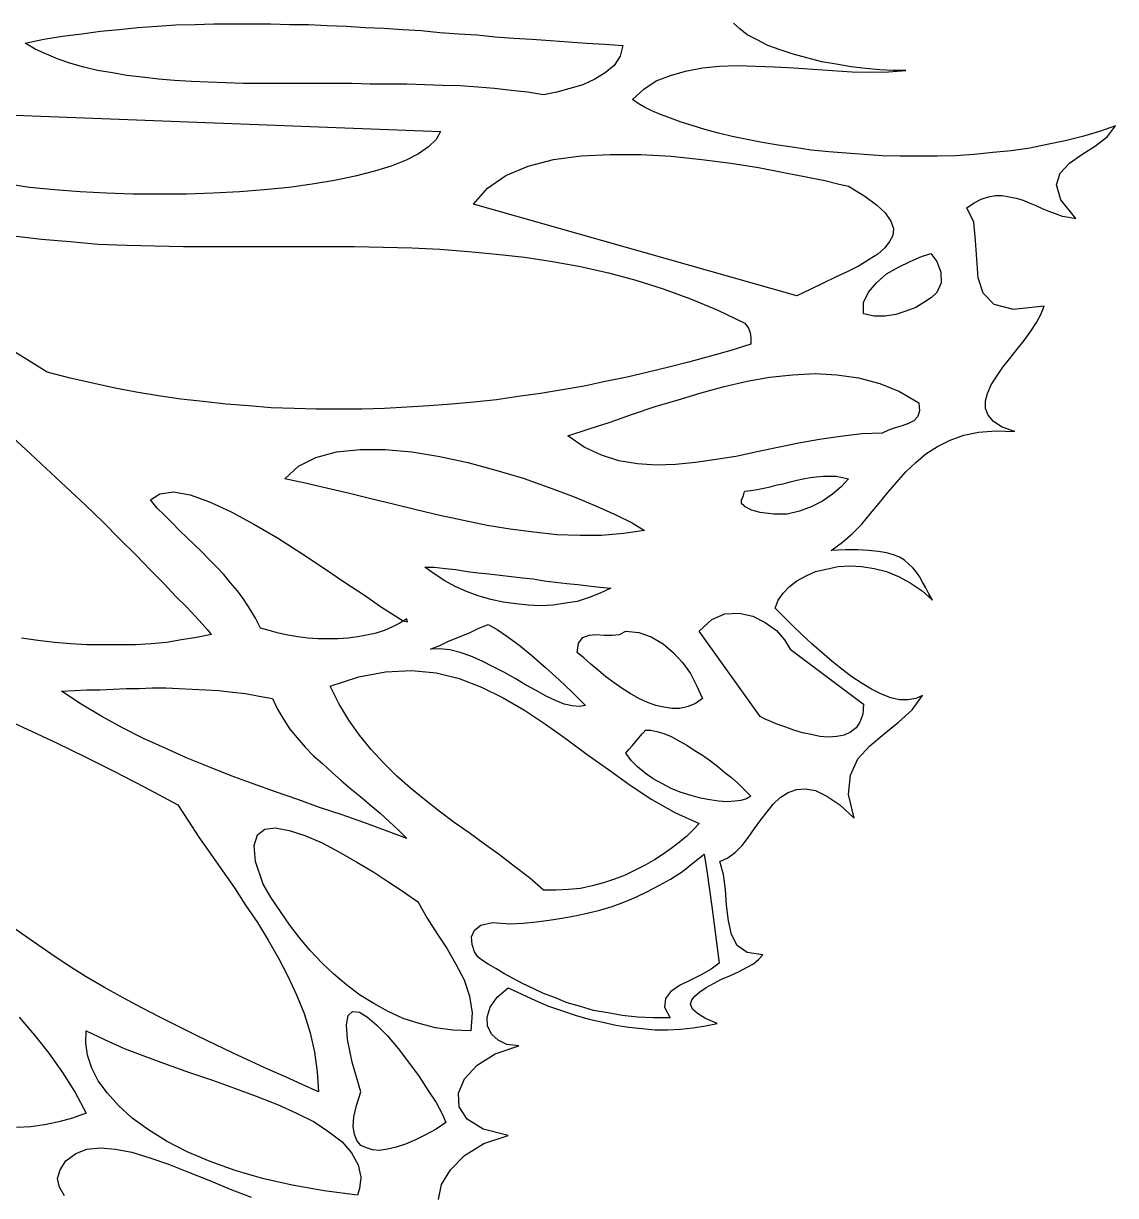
# Model space of a CAD drawing. Header units: millimetres. Extents: x -4017 to 59953, y -688 to 66564.
# Drawn here: x 47607 to 48276, y 12148 to 12865 of the extents above; entities that cross this region are included whole.
import ezdxf

# ---------------------------------------------------------------- set-up
doc = ezdxf.new("R2010")
doc.units = ezdxf.units.MM

# ---------------------------------------------------------------- blocks, each defined once
blk = doc.blocks.new('A$C12A9118A')
for p, q in [((1.27188, 0.8671), (1.28331, 0.86863)), ((1.28331, 0.86863), (1.29476, 0.86976)), ((1.29476, 0.86976), (1.30619, 0.87091)), ((1.30619, 0.87091), (1.31801, 0.87166)), ((1.31801, 0.87166), (1.32944, 0.87243)), ((1.32944, 0.87243), (1.34126, 0.87282)), ((1.34126, 0.87282), (1.35269, 0.87319)), ((1.35269, 0.87319), (1.36412, 0.87319)), ((1.36412, 0.87319), (1.37594, 0.87319)), ((1.37594, 0.87319), (1.38737, 0.87319)), ((1.38737, 0.87319), (1.39919, 0.87282)), ((1.39919, 0.87282), (1.41062, 0.87282)), ((1.41062, 0.87282), (1.42206, 0.87205)), ((1.42206, 0.87205), (1.43387, 0.87166)), ((1.43387, 0.87166), (1.44531, 0.87091)), ((1.44531, 0.87091), (1.45674, 0.87052)), ((1.45674, 0.87052), (1.46817, 0.86976)), ((1.46817, 0.86976), (1.47962, 0.86901)), ((1.47962, 0.86901), (1.49105, 0.86787)), ((1.67477, 0.87015), (1.67094, 0.87357)), ((1.67933, 0.86635), (1.67477, 0.87015)), ((1.2372, 0.86139), (1.24863, 0.86368)), ((1.24329, 0.85758), (1.2372, 0.86139)), ((1.24863, 0.86368), (1.26006, 0.86559)), ((1.26006, 0.86559), (1.27188, 0.8671)), ((1.49105, 0.86787), (1.50248, 0.8671)), ((1.50248, 0.8671), (1.51392, 0.86635)), ((1.51392, 0.86635), (1.52496, 0.8652)), ((1.52496, 0.8652), (1.53641, 0.86445)), ((1.53641, 0.86445), (1.54746, 0.86368)), ((1.54746, 0.86368), (1.55889, 0.86292)), ((1.55889, 0.86292), (1.56995, 0.86215)), ((1.56995, 0.86215), (1.581, 0.86139)), ((1.581, 0.86139), (1.59206, 0.86062)), ((1.68543, 0.86329), (1.67933, 0.86635)), ((1.69191, 0.85987), (1.68543, 0.86329)), ((1.25016, 0.85453), (1.24329, 0.85758)), ((1.25741, 0.85149), (1.25016, 0.85453)), ((1.59206, 0.86062), (1.6031, 0.85987)), ((1.6031, 0.85987), (1.60158, 0.85339)), ((1.69953, 0.8572), (1.69191, 0.85987)), ((1.70754, 0.85453), (1.69953, 0.8572)), ((1.71593, 0.85224), (1.70754, 0.85453)), ((1.26503, 0.84882), (1.25741, 0.85149)), ((1.27302, 0.84652), (1.26503, 0.84882)), ((1.59777, 0.84768), (1.59243, 0.8431)), ((1.60158, 0.85339), (1.59777, 0.84768)), ((1.65189, 0.84615), (1.66218, 0.84729)), ((1.66218, 0.84729), (1.67324, 0.84768)), ((1.67324, 0.84768), (1.68467, 0.84729)), ((1.68467, 0.84729), (1.6961, 0.84691)), ((1.6961, 0.84691), (1.70792, 0.84615)), ((1.72508, 0.84996), (1.71593, 0.85224)), ((1.73384, 0.84843), (1.72508, 0.84996)), ((1.74299, 0.84691), (1.73384, 0.84843)), ((1.75175, 0.84576), (1.74299, 0.84691)), ((1.28141, 0.84462), (1.27302, 0.84652)), ((1.29056, 0.8431), (1.28141, 0.84462)), ((1.29933, 0.84157), (1.29056, 0.8431)), ((1.30886, 0.84043), (1.29933, 0.84157)), ((1.31877, 0.83929), (1.30886, 0.84043)), ((1.59243, 0.8431), (1.58595, 0.83929)), ((1.62369, 0.83814), (1.63245, 0.84157)), ((1.63245, 0.84157), (1.6416, 0.84424)), ((1.6416, 0.84424), (1.65189, 0.84615)), ((1.70792, 0.84615), (1.71974, 0.84538)), ((1.71974, 0.84538), (1.73156, 0.84462)), ((1.73156, 0.84462), (1.74336, 0.84385)), ((1.74336, 0.84385), (1.75481, 0.84348)), ((1.76052, 0.84501), (1.75175, 0.84576)), ((1.75481, 0.84348), (1.76586, 0.84385)), ((1.76891, 0.84462), (1.76052, 0.84501)), ((1.76586, 0.84385), (1.77653, 0.84462)), ((1.77653, 0.84462), (1.76891, 0.84462)), ((1.32867, 0.83853), (1.31877, 0.83929)), ((1.33896, 0.83776), (1.32867, 0.83853)), ((1.34925, 0.83737), (1.33896, 0.83776)), ((1.35993, 0.837), (1.34925, 0.83737)), ((1.3706, 0.83662), (1.35993, 0.837)), ((1.38165, 0.83662), (1.3706, 0.83662)), ((1.39271, 0.83662), (1.38165, 0.83662)), ((1.40376, 0.83662), (1.39271, 0.83662)), ((1.41482, 0.83662), (1.40376, 0.83662)), ((1.42587, 0.83662), (1.41482, 0.83662)), ((1.4373, 0.83662), (1.42587, 0.83662)), ((1.44836, 0.83623), (1.4373, 0.83662)), ((1.45979, 0.83623), (1.44836, 0.83623)), ((1.47084, 0.83623), (1.45979, 0.83623)), ((1.4819, 0.83586), (1.47084, 0.83623)), ((1.49258, 0.83547), (1.4819, 0.83586)), ((1.50362, 0.83509), (1.49258, 0.83547)), ((1.5143, 0.83433), (1.50362, 0.83509)), ((1.52459, 0.83356), (1.5143, 0.83433)), ((1.53488, 0.83242), (1.52459, 0.83356)), ((1.57071, 0.83356), (1.5627, 0.83128)), ((1.57871, 0.83586), (1.57071, 0.83356)), ((1.58595, 0.83929), (1.57871, 0.83586)), ((1.6092, 0.82671), (1.61606, 0.83319)), ((1.61606, 0.83319), (1.62369, 0.83814)), ((1.54479, 0.83128), (1.53488, 0.83242)), ((1.55469, 0.82975), (1.54479, 0.83128)), ((1.5627, 0.83128), (1.55469, 0.82975)), ((1.61264, 0.82443), (1.6092, 0.82671)), ((1.14381, 0.8206), (1.49142, 0.80727)), ((1.61645, 0.82213), (1.61264, 0.82443)), ((1.62102, 0.81985), (1.61645, 0.82213)), ((1.62635, 0.81756), (1.62102, 0.81985)), ((1.63245, 0.81528), (1.62635, 0.81756)), ((1.63893, 0.81298), (1.63245, 0.81528)), ((1.64618, 0.8107), (1.63893, 0.81298)), ((1.49142, 0.80727), (1.48875, 0.80232)), ((1.65342, 0.80841), (1.64618, 0.8107)), ((1.66181, 0.80613), (1.65342, 0.80841)), ((1.67019, 0.80422), (1.66181, 0.80613)), ((1.67933, 0.80232), (1.67019, 0.80422)), ((1.88477, 0.80422), (1.8741, 0.80155)), ((1.89507, 0.80727), (1.88477, 0.80422)), ((1.89278, 0.79851), (1.90002, 0.80422)), ((1.90497, 0.8107), (1.89507, 0.80727)), ((1.90002, 0.80422), (1.90497, 0.8107)), ((1.48419, 0.79774), (1.47809, 0.79354)), ((1.48875, 0.80232), (1.48419, 0.79774)), ((1.68848, 0.80041), (1.67933, 0.80232)), ((1.69839, 0.79888), (1.68848, 0.80041)), ((1.70831, 0.79735), (1.69839, 0.79888)), ((1.7186, 0.79584), (1.70831, 0.79735)), ((1.85238, 0.79698), (1.84094, 0.79545)), ((1.86305, 0.79926), (1.85238, 0.79698)), ((1.8741, 0.80155), (1.86305, 0.79926)), ((1.88439, 0.79317), (1.89278, 0.79851)), ((1.47047, 0.78973), (1.46132, 0.78592)), ((1.47809, 0.79354), (1.47047, 0.78973)), ((1.54517, 0.78592), (1.5608, 0.79012)), ((1.5608, 0.79012), (1.57757, 0.7924)), ((1.57757, 0.7924), (1.59548, 0.79317)), ((1.59548, 0.79317), (1.61415, 0.79317)), ((1.61415, 0.79317), (1.63283, 0.79203)), ((1.63283, 0.79203), (1.65152, 0.79012)), ((1.65152, 0.79012), (1.66943, 0.78783)), ((1.72926, 0.7947), (1.7186, 0.79584)), ((1.73994, 0.79393), (1.72926, 0.7947)), ((1.751, 0.79317), (1.73994, 0.79393)), ((1.76204, 0.7924), (1.751, 0.79317)), ((1.77309, 0.79203), (1.76204, 0.7924)), ((1.78454, 0.79203), (1.77309, 0.79203)), ((1.79597, 0.79203), (1.78454, 0.79203)), ((1.80702, 0.7924), (1.79597, 0.79203)), ((1.81845, 0.79317), (1.80702, 0.7924)), ((1.82988, 0.79431), (1.81845, 0.79317)), ((1.84094, 0.79545), (1.82988, 0.79431)), ((1.87677, 0.78783), (1.88439, 0.79317)), ((1.45103, 0.78288), (1.43921, 0.77983)), ((1.46132, 0.78592), (1.45103, 0.78288)), ((1.53144, 0.78021), (1.54517, 0.78592)), ((1.66943, 0.78783), (1.6862, 0.78516)), ((1.6862, 0.78516), (1.70183, 0.78211)), ((1.87106, 0.78174), (1.87677, 0.78783)), ((1.23987, 0.77296), (1.22538, 0.77526)), ((1.42664, 0.77716), (1.41291, 0.77487)), ((1.43921, 0.77983), (1.42664, 0.77716)), ((1.52039, 0.77259), (1.53144, 0.78021)), ((1.70183, 0.78211), (1.71554, 0.77944)), ((1.71554, 0.77944), (1.72698, 0.77716)), ((1.72698, 0.77716), (1.73574, 0.77487)), ((1.86876, 0.77449), (1.87106, 0.78174)), ((1.25511, 0.77145), (1.23987, 0.77296)), ((1.27074, 0.77029), (1.25511, 0.77145)), ((1.28675, 0.76953), (1.27074, 0.77029)), ((1.30314, 0.76878), (1.28675, 0.76953)), ((1.31952, 0.76878), (1.30314, 0.76878)), ((1.33592, 0.76878), (1.31952, 0.76878)), ((1.35231, 0.76953), (1.33592, 0.76878)), ((1.36832, 0.77029), (1.35231, 0.76953)), ((1.38356, 0.77145), (1.36832, 0.77029)), ((1.39881, 0.77296), (1.38356, 0.77145)), ((1.41291, 0.77487), (1.39881, 0.77296)), ((1.51163, 0.76267), (1.52039, 0.77259)), ((1.73574, 0.77487), (1.74146, 0.77373)), ((1.74146, 0.77373), (1.75137, 0.76762)), ((1.82723, 0.76725), (1.83141, 0.76801)), ((1.83141, 0.76801), (1.83561, 0.76801)), ((1.83561, 0.76801), (1.8398, 0.76725)), ((1.87143, 0.76534), (1.86876, 0.77449)), ((1.70982, 0.70665), (1.51163, 0.76267)), ((1.75137, 0.76762), (1.75862, 0.7623)), ((1.75862, 0.7623), (1.76394, 0.75733)), ((1.81388, 0.76039), (1.81845, 0.76344)), ((1.81845, 0.76344), (1.82265, 0.76572)), ((1.82265, 0.76572), (1.82723, 0.76725)), ((1.8398, 0.76725), (1.844, 0.76648)), ((1.844, 0.76648), (1.84781, 0.76534)), ((1.84781, 0.76534), (1.85199, 0.76344)), ((1.85199, 0.76344), (1.85619, 0.76191)), ((1.85619, 0.76191), (1.86, 0.76)), ((1.88058, 0.75391), (1.87143, 0.76534)), ((1.76394, 0.75733), (1.76738, 0.75238)), ((1.81808, 0.75162), (1.81388, 0.76039)), ((1.86, 0.76), (1.86419, 0.75849)), ((1.86419, 0.75849), (1.868, 0.75696)), ((1.868, 0.75696), (1.8722, 0.75543)), ((1.8722, 0.75543), (1.87638, 0.75468)), ((1.87638, 0.75468), (1.88058, 0.75391)), ((1.76738, 0.75238), (1.76891, 0.74781)), ((1.76891, 0.74781), (1.76852, 0.74362)), ((1.81922, 0.74056), (1.81808, 0.75162)), ((1.22996, 0.74323), (1.24712, 0.74133)), ((1.24712, 0.74133), (1.26464, 0.73981)), ((1.26464, 0.73981), (1.2818, 0.73828)), ((1.76661, 0.73981), (1.76357, 0.73599)), ((1.76852, 0.74362), (1.76661, 0.73981)), ((1.81998, 0.72913), (1.81922, 0.74056)), ((1.2818, 0.73828), (1.29933, 0.73752)), ((1.29933, 0.73752), (1.31648, 0.73714)), ((1.31648, 0.73714), (1.33401, 0.73675)), ((1.33401, 0.73675), (1.35155, 0.73675)), ((1.35155, 0.73675), (1.36908, 0.73675)), ((1.36908, 0.73675), (1.38662, 0.73675)), ((1.38662, 0.73675), (1.40376, 0.73675)), ((1.40376, 0.73675), (1.4213, 0.73675)), ((1.4213, 0.73675), (1.43883, 0.73675)), ((1.43883, 0.73675), (1.45637, 0.73638)), ((1.45637, 0.73638), (1.47389, 0.73599)), ((1.47389, 0.73599), (1.49105, 0.73524)), ((1.49105, 0.73524), (1.50858, 0.73371)), ((1.50858, 0.73371), (1.52573, 0.73218)), ((1.52573, 0.73218), (1.54289, 0.73027)), ((1.75938, 0.73218), (1.75404, 0.72876)), ((1.76357, 0.73599), (1.75938, 0.73218)), ((1.78605, 0.73066), (1.79177, 0.73257)), ((1.79177, 0.73257), (1.79558, 0.7276)), ((1.54289, 0.73027), (1.56003, 0.7276)), ((1.56003, 0.7276), (1.57719, 0.72456)), ((1.74794, 0.72495), (1.74108, 0.72151)), ((1.75404, 0.72876), (1.74794, 0.72495)), ((1.77195, 0.72418), (1.7792, 0.7276)), ((1.7792, 0.7276), (1.78605, 0.73066)), ((1.79558, 0.7276), (1.79787, 0.72112)), ((1.82075, 0.7177), (1.81998, 0.72913)), ((1.57719, 0.72456), (1.59434, 0.72075)), ((1.59434, 0.72075), (1.61111, 0.71617)), ((1.73346, 0.71808), (1.72583, 0.71427)), ((1.74108, 0.72151), (1.73346, 0.71808)), ((1.75862, 0.71464), (1.76471, 0.71998)), ((1.76471, 0.71998), (1.77195, 0.72418)), ((1.79787, 0.72112), (1.79825, 0.71464)), ((1.82379, 0.70816), (1.82075, 0.7177)), ((1.61111, 0.71617), (1.62788, 0.71083)), ((1.62788, 0.71083), (1.64465, 0.70474)), ((1.72583, 0.71427), (1.71783, 0.71046)), ((1.75365, 0.70893), (1.75862, 0.71464)), ((1.79825, 0.71464), (1.79558, 0.70855)), ((1.64465, 0.70474), (1.66142, 0.69787)), ((1.71783, 0.71046), (1.70982, 0.70665)), ((1.75061, 0.70245), (1.75365, 0.70893)), ((1.79216, 0.70551), (1.78758, 0.70245)), ((1.79558, 0.70855), (1.79216, 0.70551)), ((1.83065, 0.70131), (1.82379, 0.70816)), ((1.66142, 0.69787), (1.67781, 0.68988)), ((1.75061, 0.69559), (1.75061, 0.70245)), ((1.77653, 0.69712), (1.77042, 0.69522)), ((1.78263, 0.6994), (1.77653, 0.69712)), ((1.78758, 0.70245), (1.78263, 0.6994)), ((1.84247, 0.69826), (1.83065, 0.70131)), ((1.86114, 0.70017), (1.84247, 0.69826)), ((1.85924, 0.69522), (1.86114, 0.70017)), ((1.67781, 0.68988), (1.68009, 0.68683)), ((1.75709, 0.69406), (1.75061, 0.69559)), ((1.76394, 0.69406), (1.75709, 0.69406)), ((1.77042, 0.69522), (1.76394, 0.69406)), ((1.85313, 0.68491), (1.85657, 0.69025)), ((1.85657, 0.69025), (1.85924, 0.69522)), ((1.68009, 0.68683), (1.68123, 0.68416)), ((1.68123, 0.68416), (1.68162, 0.68073)), ((1.84895, 0.6792), (1.85313, 0.68491)), ((1.68162, 0.67692), (1.66943, 0.67311)), ((1.68162, 0.68073), (1.68162, 0.67692)), ((1.84475, 0.67387), (1.84895, 0.6792)), ((1.23911, 0.667), (1.2311, 0.67197)), ((1.65684, 0.66967), (1.64427, 0.66624)), ((1.66943, 0.67311), (1.65684, 0.66967)), ((1.83599, 0.66282), (1.84017, 0.66814)), ((1.84017, 0.66814), (1.84475, 0.67387)), ((1.24559, 0.66282), (1.23911, 0.667)), ((1.25054, 0.65976), (1.24559, 0.66282)), ((1.63131, 0.66282), (1.61873, 0.65976)), ((1.64427, 0.66624), (1.63131, 0.66282)), ((1.83218, 0.65748), (1.83599, 0.66282)), ((1.26389, 0.65634), (1.25054, 0.65976)), ((1.2776, 0.65328), (1.26389, 0.65634)), ((1.29132, 0.65023), (1.2776, 0.65328)), ((1.59243, 0.65404), (1.57947, 0.65137)), ((1.60577, 0.65671), (1.59243, 0.65404)), ((1.61873, 0.65976), (1.60577, 0.65671)), ((1.66523, 0.651), (1.67933, 0.65443)), ((1.67933, 0.65443), (1.69305, 0.65671)), ((1.69305, 0.65671), (1.70715, 0.65824)), ((1.70715, 0.65824), (1.72088, 0.65901)), ((1.72088, 0.65901), (1.73421, 0.65824)), ((1.73421, 0.65824), (1.74756, 0.65634)), ((1.74756, 0.65634), (1.76052, 0.6529)), ((1.82874, 0.65214), (1.83218, 0.65748)), ((1.30505, 0.64756), (1.29132, 0.65023)), ((1.31877, 0.64528), (1.30505, 0.64756)), ((1.55279, 0.6468), (1.53908, 0.64489)), ((1.56614, 0.64909), (1.55279, 0.6468)), ((1.57947, 0.65137), (1.56614, 0.64909)), ((1.63703, 0.64299), (1.65113, 0.64719)), ((1.65113, 0.64719), (1.66523, 0.651)), ((1.76052, 0.6529), (1.77272, 0.64795)), ((1.77272, 0.64795), (1.78454, 0.64108)), ((1.82531, 0.64224), (1.82646, 0.6468)), ((1.82646, 0.6468), (1.82874, 0.65214)), ((1.33248, 0.64338), (1.31877, 0.64528)), ((1.34621, 0.64185), (1.33248, 0.64338)), ((1.36031, 0.64033), (1.34621, 0.64185)), ((1.37403, 0.63918), (1.36031, 0.64033)), ((1.38776, 0.63804), (1.37403, 0.63918)), ((1.48457, 0.63918), (1.47084, 0.63841)), ((1.49829, 0.64033), (1.48457, 0.63918)), ((1.512, 0.64147), (1.49829, 0.64033)), ((1.52573, 0.64299), (1.512, 0.64147)), ((1.53908, 0.64489), (1.52573, 0.64299)), ((1.6092, 0.63423), (1.62293, 0.6388)), ((1.62293, 0.6388), (1.63703, 0.64299)), ((1.78454, 0.64108), (1.78491, 0.63613)), ((1.82531, 0.63766), (1.82531, 0.64224)), ((1.40186, 0.63766), (1.38776, 0.63804)), ((1.41558, 0.63727), (1.40186, 0.63766)), ((1.42929, 0.63727), (1.41558, 0.63727)), ((1.44341, 0.63727), (1.42929, 0.63727)), ((1.45712, 0.63766), (1.44341, 0.63727)), ((1.47084, 0.63841), (1.45712, 0.63766)), ((1.59548, 0.62928), (1.6092, 0.63423)), ((1.78377, 0.6327), (1.78148, 0.63003)), ((1.78491, 0.63613), (1.78377, 0.6327)), ((1.82684, 0.63346), (1.82531, 0.63766)), ((1.83027, 0.62965), (1.82684, 0.63346)), ((1.56956, 0.62089), (1.58252, 0.62508)), ((1.58252, 0.62508), (1.59548, 0.62928)), ((1.77005, 0.62584), (1.76586, 0.62431)), ((1.77425, 0.62698), (1.77005, 0.62584)), ((1.77806, 0.62851), (1.77425, 0.62698)), ((1.78148, 0.63003), (1.77806, 0.62851)), ((1.83561, 0.62622), (1.83027, 0.62965)), ((1.84323, 0.62355), (1.83561, 0.62622)), ((1.22462, 0.62431), (1.23758, 0.61251)), ((1.57947, 0.61402), (1.56956, 0.62089)), ((1.72355, 0.6186), (1.71096, 0.61632)), ((1.73651, 0.6205), (1.72355, 0.6186)), ((1.74947, 0.62203), (1.73651, 0.6205)), ((1.76204, 0.62241), (1.74947, 0.62203)), ((1.76586, 0.62431), (1.76204, 0.62241)), ((1.79597, 0.61441), (1.80359, 0.61822)), ((1.80359, 0.61822), (1.81197, 0.62127)), ((1.81197, 0.62127), (1.82112, 0.62317)), ((1.82112, 0.62317), (1.83179, 0.62394)), ((1.83179, 0.62394), (1.84323, 0.62355)), ((1.23758, 0.61251), (1.24977, 0.60106)), ((1.41519, 0.60754), (1.42778, 0.61098)), ((1.42778, 0.61098), (1.44225, 0.61251)), ((1.44225, 0.61251), (1.45751, 0.61251)), ((1.45751, 0.61251), (1.47389, 0.61098)), ((1.47389, 0.61098), (1.49105, 0.60831)), ((1.59015, 0.60907), (1.57947, 0.61402)), ((1.68543, 0.61098), (1.67247, 0.60831)), ((1.69802, 0.61365), (1.68543, 0.61098)), ((1.71096, 0.61632), (1.69802, 0.61365)), ((1.78872, 0.60984), (1.79597, 0.61441)), ((1.40453, 0.60222), (1.41519, 0.60754)), ((1.49105, 0.60831), (1.50819, 0.6045)), ((1.50819, 0.6045), (1.52535, 0.59992)), ((1.60082, 0.60564), (1.59015, 0.60907)), ((1.61225, 0.60373), (1.60082, 0.60564)), ((1.62369, 0.60297), (1.61225, 0.60373)), ((1.6355, 0.60336), (1.62369, 0.60297)), ((1.64769, 0.6045), (1.6355, 0.60336)), ((1.66028, 0.6064), (1.64769, 0.6045)), ((1.67247, 0.60831), (1.66028, 0.6064)), ((1.77653, 0.59878), (1.78263, 0.6045)), ((1.78263, 0.6045), (1.78872, 0.60984)), ((1.24977, 0.60106), (1.26197, 0.58963)), ((1.39614, 0.59458), (1.40453, 0.60222)), ((1.52535, 0.59992), (1.54212, 0.59497)), ((1.71783, 0.59535), (1.72164, 0.59574)), ((1.72164, 0.59574), (1.72583, 0.59611)), ((1.72583, 0.59611), (1.72965, 0.59611)), ((1.72965, 0.59611), (1.73384, 0.59611)), ((1.73384, 0.59611), (1.73765, 0.59535)), ((1.77081, 0.5923), (1.77653, 0.59878)), ((1.26197, 0.58963), (1.27379, 0.57858)), ((1.40871, 0.59191), (1.39614, 0.59458)), ((1.42167, 0.58887), (1.40871, 0.59191)), ((1.43502, 0.58582), (1.42167, 0.58887)), ((1.54212, 0.59497), (1.55813, 0.58926)), ((1.55813, 0.58926), (1.57337, 0.58353)), ((1.68543, 0.5881), (1.68963, 0.58887)), ((1.68963, 0.58887), (1.69344, 0.58963)), ((1.69344, 0.58963), (1.69763, 0.59077)), ((1.69763, 0.59077), (1.70144, 0.59154)), ((1.70144, 0.59154), (1.70564, 0.59268)), ((1.70564, 0.59268), (1.70982, 0.59382)), ((1.70982, 0.59382), (1.71363, 0.59458)), ((1.71363, 0.59458), (1.71783, 0.59535)), ((1.73688, 0.58963), (1.73156, 0.58506)), ((1.74146, 0.59458), (1.73688, 0.58963)), ((1.73765, 0.59535), (1.74146, 0.59458)), ((1.76547, 0.5862), (1.77081, 0.5923)), ((1.31381, 0.58162), (1.31952, 0.58543)), ((1.31801, 0.57667), (1.31381, 0.58162)), ((1.31952, 0.58543), (1.32791, 0.58659)), ((1.32791, 0.58659), (1.3382, 0.58468)), ((1.3382, 0.58468), (1.35002, 0.58048)), ((1.44873, 0.58239), (1.43502, 0.58582)), ((1.46246, 0.57895), (1.44873, 0.58239)), ((1.57337, 0.58353), (1.58709, 0.57781)), ((1.67591, 0.58162), (1.67628, 0.58239)), ((1.67591, 0.58125), (1.67591, 0.58162)), ((1.67628, 0.58239), (1.67705, 0.58429)), ((1.67705, 0.58429), (1.67742, 0.5862)), ((1.67742, 0.5862), (1.67781, 0.58696)), ((1.67781, 0.58696), (1.68162, 0.58735)), ((1.68162, 0.58735), (1.68543, 0.5881)), ((1.73156, 0.58506), (1.72545, 0.58087)), ((1.76013, 0.57972), (1.76547, 0.5862)), ((1.27379, 0.57858), (1.28484, 0.56791)), ((1.32258, 0.5721), (1.31801, 0.57667)), ((1.35002, 0.58048), (1.36337, 0.57439)), ((1.36337, 0.57439), (1.37708, 0.56676)), ((1.47656, 0.57553), (1.46246, 0.57895)), ((1.49105, 0.5721), (1.47656, 0.57553)), ((1.58709, 0.57781), (1.59891, 0.57249)), ((1.67591, 0.58087), (1.67591, 0.58125)), ((1.67591, 0.58011), (1.67591, 0.58087)), ((1.67591, 0.57972), (1.67591, 0.58011)), ((1.67628, 0.57895), (1.67591, 0.57972)), ((1.67705, 0.57858), (1.67628, 0.57895)), ((1.67819, 0.57744), (1.67705, 0.57858)), ((1.67972, 0.57667), (1.67819, 0.57744)), ((1.68162, 0.57553), (1.67972, 0.57667)), ((1.68429, 0.57477), (1.68162, 0.57553)), ((1.68734, 0.574), (1.68429, 0.57477)), ((1.71135, 0.57477), (1.70373, 0.57286)), ((1.7186, 0.57744), (1.71135, 0.57477)), ((1.72545, 0.58087), (1.7186, 0.57744)), ((1.75481, 0.57324), (1.76013, 0.57972)), ((1.28484, 0.56791), (1.29513, 0.55762)), ((1.32716, 0.56752), (1.32258, 0.5721)), ((1.33173, 0.56295), (1.32716, 0.56752)), ((1.50552, 0.56905), (1.49105, 0.5721)), ((1.52001, 0.56601), (1.50552, 0.56905)), ((1.59891, 0.57249), (1.60883, 0.56752)), ((1.60883, 0.56752), (1.61645, 0.56295)), ((1.69572, 0.57286), (1.68734, 0.574)), ((1.70373, 0.57286), (1.69572, 0.57286)), ((1.74947, 0.56676), (1.75481, 0.57324)), ((1.33629, 0.55837), (1.33173, 0.56295)), ((1.37708, 0.56676), (1.39157, 0.55837)), ((1.53411, 0.56371), (1.52001, 0.56601)), ((1.5486, 0.56181), (1.53411, 0.56371)), ((1.5627, 0.56028), (1.5486, 0.56181)), ((1.5768, 0.5599), (1.5627, 0.56028)), ((1.59015, 0.5599), (1.5768, 0.5599)), ((1.60349, 0.56104), (1.59015, 0.5599)), ((1.61645, 0.56295), (1.60349, 0.56104)), ((1.73765, 0.5557), (1.74375, 0.56104)), ((1.74375, 0.56104), (1.74947, 0.56676)), ((1.29513, 0.55762), (1.30505, 0.54771)), ((1.34087, 0.55419), (1.33629, 0.55837)), ((1.34544, 0.54961), (1.34087, 0.55419)), ((1.39157, 0.55837), (1.40604, 0.54924)), ((1.73079, 0.55075), (1.73765, 0.5557)), ((1.30505, 0.54771), (1.31381, 0.53856)), ((1.35002, 0.54504), (1.34544, 0.54961)), ((1.40604, 0.54924), (1.41977, 0.54009)), ((1.73955, 0.55114), (1.73079, 0.55075)), ((1.74717, 0.55114), (1.73955, 0.55114)), ((1.75365, 0.55075), (1.74717, 0.55114)), ((1.75976, 0.54999), (1.75365, 0.55075)), ((1.76471, 0.54924), (1.75976, 0.54999)), ((1.76891, 0.54808), (1.76471, 0.54924)), ((1.77272, 0.54657), (1.76891, 0.54808)), ((1.77576, 0.54466), (1.77272, 0.54657)), ((1.31381, 0.53856), (1.32219, 0.53017)), ((1.35459, 0.54046), (1.35002, 0.54504)), ((1.35879, 0.53589), (1.35459, 0.54046)), ((1.41977, 0.54009), (1.43273, 0.53131)), ((1.48761, 0.53628), (1.4819, 0.54046)), ((1.4819, 0.54046), (1.48266, 0.54046)), ((1.48266, 0.54046), (1.48494, 0.54046)), ((1.48494, 0.54046), (1.48685, 0.54046)), ((1.48685, 0.54046), (1.48761, 0.54046)), ((1.48761, 0.54046), (1.49448, 0.5397)), ((1.49448, 0.5397), (1.50096, 0.53893)), ((1.50096, 0.53893), (1.50782, 0.53779)), ((1.72127, 0.53779), (1.72775, 0.53932)), ((1.72775, 0.53932), (1.73498, 0.54084)), ((1.73498, 0.54084), (1.74222, 0.54123)), ((1.74222, 0.54123), (1.74947, 0.54084)), ((1.74947, 0.54084), (1.75709, 0.5397)), ((1.75709, 0.5397), (1.76471, 0.53779)), ((1.77843, 0.54237), (1.77576, 0.54466)), ((1.78073, 0.54009), (1.77843, 0.54237)), ((1.78301, 0.53742), (1.78073, 0.54009)), ((1.36298, 0.53094), (1.35879, 0.53589)), ((1.43273, 0.53131), (1.44492, 0.52332)), ((1.49409, 0.53208), (1.48761, 0.53628)), ((1.50057, 0.52864), (1.49409, 0.53208)), ((1.50782, 0.53779), (1.51467, 0.53703)), ((1.51467, 0.53703), (1.52115, 0.53628)), ((1.52115, 0.53628), (1.52802, 0.53551)), ((1.52802, 0.53551), (1.53488, 0.53475)), ((1.53488, 0.53475), (1.54173, 0.53398)), ((1.54173, 0.53398), (1.54821, 0.53322)), ((1.54821, 0.53322), (1.55508, 0.53208)), ((1.55508, 0.53208), (1.56194, 0.53131)), ((1.56194, 0.53131), (1.56881, 0.53055)), ((1.70525, 0.52864), (1.70982, 0.53208)), ((1.70982, 0.53208), (1.71554, 0.53512)), ((1.71554, 0.53512), (1.72127, 0.53779)), ((1.76471, 0.53779), (1.77195, 0.53475)), ((1.77195, 0.53475), (1.7792, 0.53094)), ((1.78491, 0.53475), (1.78301, 0.53742)), ((1.78682, 0.53131), (1.78491, 0.53475)), ((1.78872, 0.52789), (1.78682, 0.53131)), ((1.32219, 0.53017), (1.32944, 0.52255)), ((1.36718, 0.52599), (1.36298, 0.53094)), ((1.37099, 0.52065), (1.36718, 0.52599)), ((1.50744, 0.5256), (1.50057, 0.52864)), ((1.51467, 0.52293), (1.50744, 0.5256)), ((1.56881, 0.53055), (1.57566, 0.5298)), ((1.57566, 0.5298), (1.58214, 0.52903)), ((1.58214, 0.52903), (1.589, 0.52827)), ((1.58939, 0.52446), (1.58252, 0.52179)), ((1.589, 0.52827), (1.59587, 0.5275)), ((1.59587, 0.5275), (1.58939, 0.52446)), ((1.69839, 0.52026), (1.70144, 0.52446)), ((1.70144, 0.52446), (1.70525, 0.52864)), ((1.7792, 0.53094), (1.78644, 0.52599)), ((1.78644, 0.52599), (1.79292, 0.52026)), ((1.79063, 0.52407), (1.78872, 0.52789)), ((1.79292, 0.52026), (1.79063, 0.52407)), ((1.32944, 0.52255), (1.33592, 0.51607)), ((1.3748, 0.51493), (1.37099, 0.52065)), ((1.44492, 0.52332), (1.45484, 0.51645)), ((1.52231, 0.52065), (1.51467, 0.52293)), ((1.52993, 0.51912), (1.52231, 0.52065)), ((1.53755, 0.51798), (1.52993, 0.51912)), ((1.54517, 0.51721), (1.53755, 0.51798)), ((1.55279, 0.51684), (1.54517, 0.51721)), ((1.56042, 0.51721), (1.55279, 0.51684)), ((1.56804, 0.51835), (1.56042, 0.51721)), ((1.57529, 0.51951), (1.56804, 0.51835)), ((1.58252, 0.52179), (1.57529, 0.51951)), ((1.69649, 0.51531), (1.69839, 0.52026)), ((1.33592, 0.51607), (1.34126, 0.51036)), ((1.34126, 0.51036), (1.34544, 0.50578)), ((1.37823, 0.5092), (1.3748, 0.51493)), ((1.45484, 0.51645), (1.46322, 0.51112)), ((1.46322, 0.51112), (1.46856, 0.50769)), ((1.65761, 0.50845), (1.66562, 0.51187)), ((1.66562, 0.51187), (1.67438, 0.51226)), ((1.67438, 0.51226), (1.68276, 0.51036)), ((1.68276, 0.51036), (1.69038, 0.50655)), ((1.70183, 0.50997), (1.69649, 0.51531)), ((1.70715, 0.50464), (1.70183, 0.50997)), ((1.34544, 0.50578), (1.3485, 0.50235)), ((1.38128, 0.50311), (1.37823, 0.5092)), ((1.38662, 0.50158), (1.38128, 0.50311)), ((1.46208, 0.50388), (1.45751, 0.50197)), ((1.46666, 0.50616), (1.46208, 0.50388)), ((1.47084, 0.50883), (1.46666, 0.50616)), ((1.46856, 0.50769), (1.47123, 0.50692)), ((1.47123, 0.50692), (1.47084, 0.50883)), ((1.50972, 0.50044), (1.51506, 0.50311)), ((1.51506, 0.50311), (1.51925, 0.50464)), ((1.51925, 0.50464), (1.52078, 0.50539)), ((1.52078, 0.50539), (1.52612, 0.50235)), ((1.64999, 0.50121), (1.65761, 0.50845)), ((1.69038, 0.50655), (1.69725, 0.50158)), ((1.71288, 0.4993), (1.70715, 0.50464)), ((1.24482, 0.49549), (1.23491, 0.49701)), ((1.25511, 0.49434), (1.24482, 0.49549)), ((1.33287, 0.49587), (1.32372, 0.49434)), ((1.34202, 0.4974), (1.33287, 0.49587)), ((1.35116, 0.4993), (1.34202, 0.4974)), ((1.3485, 0.50235), (1.35041, 0.50007)), ((1.35041, 0.50007), (1.35116, 0.4993)), ((1.39233, 0.50007), (1.38662, 0.50158)), ((1.39805, 0.49891), (1.39233, 0.50007)), ((1.40414, 0.49777), (1.39805, 0.49891)), ((1.41024, 0.49701), (1.40414, 0.49777)), ((1.41635, 0.49663), (1.41024, 0.49701)), ((1.42244, 0.49663), (1.41635, 0.49663)), ((1.42892, 0.49663), (1.42244, 0.49663)), ((1.43502, 0.49701), (1.42892, 0.49663)), ((1.44074, 0.49777), (1.43502, 0.49701)), ((1.44645, 0.49891), (1.44074, 0.49777)), ((1.45217, 0.50007), (1.44645, 0.49891)), ((1.45751, 0.50197), (1.45217, 0.50007)), ((1.49639, 0.4951), (1.50324, 0.49777)), ((1.50324, 0.49777), (1.50972, 0.50044)), ((1.52612, 0.50235), (1.53221, 0.49816)), ((1.53221, 0.49816), (1.53945, 0.49282)), ((1.57604, 0.49396), (1.57871, 0.4974)), ((1.57871, 0.4974), (1.58252, 0.49891)), ((1.58252, 0.49891), (1.58672, 0.4993)), ((1.58672, 0.4993), (1.59167, 0.49891)), ((1.59167, 0.49891), (1.59662, 0.49891)), ((1.59662, 0.49891), (1.60119, 0.4993)), ((1.60119, 0.4993), (1.605, 0.50121)), ((1.605, 0.50121), (1.61301, 0.50044)), ((1.61301, 0.50044), (1.62063, 0.49777)), ((1.62063, 0.49777), (1.62788, 0.49359)), ((1.68734, 0.44899), (1.64999, 0.50121)), ((1.69725, 0.50158), (1.7022, 0.49587)), ((1.7022, 0.49587), (1.70564, 0.49015)), ((1.71897, 0.49359), (1.71288, 0.4993)), ((1.26503, 0.49359), (1.25511, 0.49434)), ((1.27493, 0.49282), (1.26503, 0.49359)), ((1.28484, 0.49282), (1.27493, 0.49282)), ((1.29476, 0.49282), (1.28484, 0.49282)), ((1.30466, 0.49282), (1.29476, 0.49282)), ((1.3142, 0.49359), (1.30466, 0.49282)), ((1.32372, 0.49434), (1.3142, 0.49359)), ((1.48533, 0.49015), (1.48685, 0.49092)), ((1.49105, 0.49053), (1.48533, 0.49015)), ((1.48685, 0.49092), (1.49105, 0.49243)), ((1.49105, 0.49243), (1.49639, 0.4951)), ((1.49714, 0.48978), (1.49105, 0.49053)), ((1.50362, 0.48825), (1.49714, 0.48978)), ((1.5101, 0.48595), (1.50362, 0.48825)), ((1.53945, 0.49282), (1.54746, 0.48634)), ((1.57529, 0.48825), (1.57604, 0.49396)), ((1.57947, 0.48481), (1.57529, 0.48825)), ((1.62788, 0.49359), (1.63398, 0.48825)), ((1.63398, 0.48825), (1.6397, 0.48214)), ((1.70564, 0.49015), (1.75061, 0.45661)), ((1.72508, 0.48825), (1.71897, 0.49359)), ((1.73117, 0.48291), (1.72508, 0.48825)), ((1.51697, 0.48291), (1.5101, 0.48595)), ((1.52382, 0.47947), (1.51697, 0.48291)), ((1.54746, 0.48634), (1.55585, 0.4791)), ((1.58367, 0.481), (1.57947, 0.48481)), ((1.58823, 0.47719), (1.58367, 0.481)), ((1.6397, 0.48214), (1.64465, 0.47529)), ((1.73727, 0.47796), (1.73117, 0.48291)), ((1.4415, 0.47338), (1.45788, 0.47643)), ((1.45788, 0.47643), (1.47389, 0.47719)), ((1.47389, 0.47719), (1.48875, 0.47566)), ((1.48875, 0.47566), (1.50287, 0.47224)), ((1.53069, 0.47605), (1.52382, 0.47947)), ((1.53717, 0.47224), (1.53069, 0.47605)), ((1.55585, 0.4791), (1.56423, 0.47148)), ((1.59281, 0.47338), (1.58823, 0.47719)), ((1.64465, 0.47529), (1.64846, 0.46767)), ((1.74336, 0.47338), (1.73727, 0.47796)), ((1.30695, 0.46614), (1.31495, 0.46653)), ((1.31495, 0.46653), (1.32335, 0.46653)), ((1.32335, 0.46653), (1.33134, 0.46614)), ((1.42397, 0.46767), (1.4415, 0.47338)), ((1.42929, 0.45699), (1.42397, 0.46767)), ((1.50287, 0.47224), (1.51658, 0.4669)), ((1.51658, 0.4669), (1.52993, 0.46042)), ((1.54364, 0.46843), (1.53717, 0.47224)), ((1.55012, 0.465), (1.54364, 0.46843)), ((1.56423, 0.47148), (1.57223, 0.46386)), ((1.59777, 0.46957), (1.59281, 0.47338)), ((1.60272, 0.46614), (1.59777, 0.46957)), ((1.64846, 0.46767), (1.65189, 0.46005)), ((1.74984, 0.46918), (1.74336, 0.47338)), ((1.75556, 0.46576), (1.74984, 0.46918)), ((1.25931, 0.46461), (1.26731, 0.465)), ((1.27151, 0.45661), (1.25931, 0.46461)), ((1.26731, 0.465), (1.27493, 0.46537)), ((1.27493, 0.46537), (1.28294, 0.46537)), ((1.28294, 0.46537), (1.29095, 0.46576)), ((1.29095, 0.46576), (1.29894, 0.46614)), ((1.29894, 0.46614), (1.30695, 0.46614)), ((1.33134, 0.46614), (1.33935, 0.46576)), ((1.33935, 0.46576), (1.34774, 0.46537)), ((1.34774, 0.46537), (1.35573, 0.465)), ((1.35573, 0.465), (1.36412, 0.46386)), ((1.36412, 0.46386), (1.37213, 0.46309)), ((1.37213, 0.46309), (1.38051, 0.46156)), ((1.38051, 0.46156), (1.38852, 0.46005)), ((1.38852, 0.46005), (1.39157, 0.45357)), ((1.52993, 0.46042), (1.54289, 0.4528)), ((1.55622, 0.46156), (1.55012, 0.465)), ((1.56194, 0.45889), (1.55622, 0.46156)), ((1.57223, 0.46386), (1.58024, 0.45585)), ((1.60767, 0.46309), (1.60272, 0.46614)), ((1.61301, 0.46005), (1.60767, 0.46309)), ((1.61796, 0.45775), (1.61301, 0.46005)), ((1.65189, 0.46005), (1.64769, 0.45699)), ((1.76166, 0.4627), (1.75556, 0.46576)), ((1.76738, 0.46042), (1.76166, 0.4627)), ((1.77272, 0.45928), (1.76738, 0.46042)), ((1.78263, 0.46005), (1.77767, 0.45928)), ((1.78034, 0.45318), (1.78682, 0.46195)), ((1.78682, 0.46195), (1.78263, 0.46005)), ((1.28408, 0.44899), (1.27151, 0.45661)), ((1.39157, 0.45357), (1.39538, 0.44746)), ((1.4354, 0.4467), (1.42929, 0.45699)), ((1.54289, 0.4528), (1.55585, 0.44442)), ((1.56728, 0.45661), (1.56194, 0.45889)), ((1.57223, 0.45547), (1.56728, 0.45661)), ((1.57643, 0.45508), (1.57223, 0.45547)), ((1.58024, 0.45585), (1.57643, 0.45508)), ((1.6233, 0.45585), (1.61796, 0.45775)), ((1.62827, 0.45471), (1.6233, 0.45585)), ((1.63322, 0.45394), (1.62827, 0.45471)), ((1.63817, 0.45394), (1.63322, 0.45394)), ((1.64312, 0.45508), (1.63817, 0.45394)), ((1.64769, 0.45699), (1.64312, 0.45508)), ((1.75061, 0.45661), (1.75023, 0.45051)), ((1.77195, 0.44556), (1.78034, 0.45318)), ((1.77767, 0.45928), (1.77272, 0.45928)), ((1.22729, 0.44632), (1.24139, 0.43984)), ((1.29666, 0.44212), (1.28408, 0.44899)), ((1.39538, 0.44746), (1.39919, 0.44136)), ((1.44188, 0.43755), (1.4354, 0.4467)), ((1.69038, 0.44746), (1.68734, 0.44899)), ((1.69382, 0.44593), (1.69038, 0.44746)), ((1.69802, 0.44403), (1.69382, 0.44593)), ((1.74833, 0.44556), (1.74603, 0.44212)), ((1.75023, 0.45051), (1.74833, 0.44556)), ((1.76319, 0.43831), (1.77195, 0.44556)), ((1.24139, 0.43984), (1.25664, 0.4326)), ((1.30962, 0.43564), (1.29666, 0.44212)), ((1.39919, 0.44136), (1.40376, 0.43603)), ((1.55585, 0.44442), (1.56842, 0.43527)), ((1.61301, 0.43603), (1.61492, 0.43831)), ((1.61492, 0.43831), (1.61645, 0.43984)), ((1.61645, 0.43984), (1.61682, 0.44061)), ((1.61682, 0.44061), (1.62026, 0.44061)), ((1.62026, 0.44061), (1.62407, 0.43984)), ((1.62407, 0.43984), (1.62827, 0.4387)), ((1.62827, 0.4387), (1.63283, 0.4368)), ((1.70297, 0.44251), (1.69802, 0.44403)), ((1.70792, 0.44061), (1.70297, 0.44251)), ((1.71326, 0.43908), (1.70792, 0.44061)), ((1.7186, 0.43794), (1.71326, 0.43908)), ((1.72392, 0.4368), (1.7186, 0.43794)), ((1.74261, 0.43945), (1.73879, 0.43755)), ((1.74603, 0.44212), (1.74261, 0.43945)), ((1.75442, 0.43107), (1.76319, 0.43831)), ((1.25664, 0.4326), (1.27341, 0.42459)), ((1.32296, 0.42955), (1.30962, 0.43564)), ((1.40376, 0.43603), (1.40871, 0.43032)), ((1.44912, 0.42879), (1.44188, 0.43755)), ((1.56842, 0.43527), (1.58138, 0.42574)), ((1.60692, 0.42879), (1.60883, 0.43107)), ((1.60883, 0.43107), (1.61111, 0.43374)), ((1.61111, 0.43374), (1.61301, 0.43603)), ((1.63283, 0.4368), (1.6374, 0.43413)), ((1.6374, 0.43413), (1.64237, 0.43146)), ((1.64237, 0.43146), (1.64694, 0.42841)), ((1.72926, 0.43641), (1.72392, 0.4368)), ((1.73421, 0.4368), (1.72926, 0.43641)), ((1.73879, 0.43755), (1.73421, 0.4368)), ((1.74717, 0.42307), (1.75442, 0.43107)), ((1.27341, 0.42459), (1.29095, 0.41583)), ((1.33629, 0.42345), (1.32296, 0.42955)), ((1.34964, 0.41811), (1.33629, 0.42345)), ((1.40871, 0.43032), (1.41368, 0.42498)), ((1.41368, 0.42498), (1.41939, 0.42003)), ((1.45674, 0.4204), (1.44912, 0.42879)), ((1.58138, 0.42574), (1.59434, 0.41659)), ((1.605, 0.42649), (1.60539, 0.42726)), ((1.60844, 0.42193), (1.605, 0.42649)), ((1.60539, 0.42726), (1.60692, 0.42879)), ((1.64694, 0.42841), (1.65189, 0.42535)), ((1.65189, 0.42535), (1.65684, 0.42193)), ((1.36337, 0.41278), (1.34964, 0.41811)), ((1.41939, 0.42003), (1.42511, 0.41469)), ((1.46475, 0.41239), (1.45674, 0.4204)), ((1.59434, 0.41659), (1.60767, 0.40707)), ((1.61225, 0.41811), (1.60844, 0.42193)), ((1.61682, 0.4143), (1.61225, 0.41811)), ((1.65684, 0.42193), (1.66142, 0.4185)), ((1.66142, 0.4185), (1.66562, 0.41469)), ((1.74261, 0.41316), (1.74717, 0.42307)), ((1.29095, 0.41583), (1.31, 0.40591)), ((1.3767, 0.40782), (1.36337, 0.41278)), ((1.42511, 0.41469), (1.43082, 0.40972)), ((1.43082, 0.40972), (1.43654, 0.40477)), ((1.47314, 0.40516), (1.46475, 0.41239)), ((1.62179, 0.41088), (1.61682, 0.4143)), ((1.6275, 0.40782), (1.62179, 0.41088)), ((1.66562, 0.41469), (1.6698, 0.41164)), ((1.6698, 0.41164), (1.67361, 0.40821)), ((1.74146, 0.40134), (1.74261, 0.41316)), ((1.31, 0.40591), (1.33058, 0.39486)), ((1.39043, 0.40287), (1.3767, 0.40782)), ((1.40414, 0.39829), (1.39043, 0.40287)), ((1.43654, 0.40477), (1.44264, 0.39982)), ((1.4819, 0.39792), (1.47314, 0.40516)), ((1.60767, 0.40707), (1.62102, 0.39829)), ((1.63322, 0.40477), (1.6275, 0.40782)), ((1.63893, 0.40249), (1.63322, 0.40477)), ((1.64504, 0.40059), (1.63893, 0.40249)), ((1.67361, 0.40821), (1.67667, 0.40516)), ((1.67667, 0.40516), (1.67933, 0.40249)), ((1.67933, 0.40249), (1.68162, 0.4002)), ((1.69953, 0.39943), (1.7045, 0.40249)), ((1.7045, 0.40249), (1.70945, 0.4044)), ((1.70945, 0.4044), (1.71516, 0.40477)), ((1.71516, 0.40477), (1.72127, 0.40363)), ((1.72127, 0.40363), (1.72812, 0.4002)), ((1.33058, 0.39486), (1.33706, 0.38496)), ((1.41749, 0.39334), (1.40414, 0.39829)), ((1.44264, 0.39982), (1.44836, 0.39486)), ((1.44836, 0.39486), (1.45446, 0.38991)), ((1.49066, 0.39105), (1.4819, 0.39792)), ((1.62102, 0.39829), (1.63512, 0.3903)), ((1.65075, 0.39906), (1.64504, 0.40059)), ((1.65647, 0.39792), (1.65075, 0.39906)), ((1.66181, 0.39715), (1.65647, 0.39792)), ((1.66713, 0.39678), (1.66181, 0.39715)), ((1.67171, 0.39715), (1.66713, 0.39678)), ((1.67552, 0.39753), (1.67171, 0.39715)), ((1.67895, 0.39868), (1.67552, 0.39753)), ((1.68162, 0.4002), (1.67895, 0.39868)), ((1.69154, 0.39067), (1.69535, 0.39525)), ((1.69535, 0.39525), (1.69953, 0.39943)), ((1.72812, 0.4002), (1.73613, 0.39486)), ((1.73613, 0.39486), (1.74489, 0.38686)), ((1.74489, 0.38686), (1.74146, 0.40134)), ((1.43121, 0.38877), (1.41749, 0.39334)), ((1.44455, 0.38419), (1.43121, 0.38877)), ((1.45446, 0.38991), (1.46018, 0.38457)), ((1.49981, 0.38419), (1.49066, 0.39105)), ((1.63512, 0.3903), (1.64999, 0.38343)), ((1.68771, 0.38572), (1.69154, 0.39067)), ((1.33706, 0.38496), (1.34354, 0.37504)), ((1.38395, 0.37999), (1.39043, 0.38076)), ((1.39043, 0.38076), (1.39881, 0.37924)), ((1.45788, 0.37924), (1.44455, 0.38419)), ((1.46018, 0.38457), (1.4655, 0.37962)), ((1.50896, 0.37771), (1.49981, 0.38419)), ((1.64999, 0.38343), (1.64618, 0.37962)), ((1.68009, 0.37504), (1.6839, 0.38038)), ((1.6839, 0.38038), (1.68771, 0.38572)), ((1.34354, 0.37504), (1.35078, 0.36475)), ((1.37747, 0.37009), (1.37937, 0.37657)), ((1.37937, 0.37657), (1.38395, 0.37999)), ((1.39881, 0.37924), (1.40834, 0.37618)), ((1.40834, 0.37618), (1.419, 0.37161)), ((1.47084, 0.37428), (1.45788, 0.37924)), ((1.4655, 0.37962), (1.47084, 0.37428)), ((1.51848, 0.37086), (1.50896, 0.37771)), ((1.64237, 0.37581), (1.63779, 0.372)), ((1.64618, 0.37962), (1.64237, 0.37581)), ((1.67628, 0.37009), (1.68009, 0.37504)), ((1.37823, 0.36018), (1.37747, 0.37009)), ((1.419, 0.37161), (1.42968, 0.36589)), ((1.52763, 0.36438), (1.51848, 0.37086)), ((1.63283, 0.36819), (1.62788, 0.36475)), ((1.63779, 0.372), (1.63283, 0.36819)), ((1.6721, 0.36589), (1.67628, 0.37009)), ((1.35078, 0.36475), (1.35803, 0.35446)), ((1.38279, 0.34645), (1.37823, 0.36018)), ((1.42968, 0.36589), (1.44035, 0.3598)), ((1.44035, 0.3598), (1.45064, 0.3537)), ((1.53678, 0.35713), (1.52763, 0.36438)), ((1.62254, 0.36132), (1.61682, 0.3579)), ((1.62788, 0.36475), (1.62254, 0.36132)), ((1.6397, 0.35409), (1.64618, 0.35941)), ((1.64618, 0.35941), (1.65303, 0.36475)), ((1.65303, 0.36475), (1.65456, 0.35446)), ((1.66256, 0.36018), (1.66752, 0.36247)), ((1.66485, 0.35218), (1.66256, 0.36018)), ((1.66752, 0.36247), (1.6721, 0.36589)), ((1.35803, 0.35446), (1.36527, 0.34417)), ((1.45064, 0.3537), (1.45979, 0.34761)), ((1.54593, 0.35026), (1.53678, 0.35713)), ((1.60463, 0.35179), (1.59815, 0.34951)), ((1.61073, 0.35484), (1.60463, 0.35179)), ((1.61682, 0.3579), (1.61073, 0.35484)), ((1.63245, 0.34951), (1.6397, 0.35409)), ((1.65456, 0.35446), (1.65761, 0.33274)), ((1.66599, 0.34303), (1.66485, 0.35218)), ((1.38776, 0.33807), (1.38279, 0.34645)), ((1.45979, 0.34761), (1.46741, 0.34264)), ((1.55469, 0.34264), (1.54593, 0.35026)), ((1.58442, 0.34531), (1.57719, 0.3438)), ((1.59129, 0.34722), (1.58442, 0.34531)), ((1.59815, 0.34951), (1.59129, 0.34722)), ((1.61835, 0.34188), (1.6256, 0.3457)), ((1.6256, 0.3457), (1.63245, 0.34951)), ((1.36527, 0.34417), (1.37213, 0.33349)), ((1.39347, 0.32968), (1.38776, 0.33807)), ((1.46741, 0.34264), (1.47351, 0.33846)), ((1.47351, 0.33846), (1.47732, 0.33579)), ((1.56233, 0.34264), (1.55469, 0.34264)), ((1.56995, 0.34303), (1.56233, 0.34264)), ((1.57719, 0.3438), (1.56995, 0.34303)), ((1.60386, 0.33541), (1.61111, 0.33846)), ((1.61111, 0.33846), (1.61835, 0.34188)), ((1.66676, 0.33349), (1.66599, 0.34303)), ((1.37213, 0.33349), (1.37937, 0.32283)), ((1.47732, 0.33579), (1.47809, 0.33502)), ((1.47809, 0.33502), (1.48343, 0.3255)), ((1.58138, 0.32854), (1.589, 0.33045)), ((1.589, 0.33045), (1.59662, 0.33274)), ((1.59662, 0.33274), (1.60386, 0.33541)), ((1.65761, 0.33274), (1.66065, 0.31063)), ((1.6679, 0.32397), (1.66676, 0.33349)), ((1.39919, 0.3213), (1.39347, 0.32968)), ((1.48343, 0.3255), (1.48952, 0.31597)), ((1.54212, 0.32245), (1.55012, 0.3232)), ((1.55012, 0.3232), (1.55813, 0.32436)), ((1.55813, 0.32436), (1.56575, 0.3255)), ((1.56575, 0.3255), (1.57376, 0.32701)), ((1.57376, 0.32701), (1.58138, 0.32854)), ((1.6698, 0.31558), (1.6679, 0.32397)), ((1.24215, 0.31101), (1.23149, 0.31863)), ((1.37937, 0.32283), (1.38585, 0.31215)), ((1.40529, 0.3133), (1.39919, 0.3213)), ((1.48952, 0.31597), (1.49562, 0.30682)), ((1.51049, 0.31407), (1.51239, 0.31825)), ((1.51239, 0.31825), (1.5162, 0.3213)), ((1.5162, 0.3213), (1.52345, 0.32283)), ((1.52345, 0.32283), (1.53411, 0.32206)), ((1.53411, 0.32206), (1.54212, 0.32245)), ((1.25283, 0.30376), (1.24215, 0.31101)), ((1.38585, 0.31215), (1.39233, 0.30111)), ((1.41177, 0.30568), (1.40529, 0.3133)), ((1.51086, 0.30949), (1.51049, 0.31407)), ((1.51239, 0.30492), (1.51086, 0.30949)), ((1.66065, 0.31063), (1.66218, 0.29805)), ((1.67324, 0.30873), (1.6698, 0.31558)), ((1.67933, 0.30453), (1.67324, 0.30873)), ((1.2635, 0.29653), (1.25283, 0.30376)), ((1.419, 0.29805), (1.41177, 0.30568)), ((1.49562, 0.30682), (1.50096, 0.2973)), ((1.5143, 0.30186), (1.51239, 0.30492)), ((1.51658, 0.29995), (1.5143, 0.30186)), ((1.68887, 0.30301), (1.67933, 0.30453)), ((1.68657, 0.30034), (1.68887, 0.30301)), ((1.27455, 0.28966), (1.2635, 0.29653)), ((1.39233, 0.30111), (1.39805, 0.29005)), ((1.42625, 0.29119), (1.419, 0.29805)), ((1.50096, 0.2973), (1.50591, 0.28776)), ((1.52078, 0.2973), (1.51658, 0.29995)), ((1.52535, 0.29463), (1.52078, 0.2973)), ((1.5303, 0.29157), (1.52535, 0.29463)), ((1.66218, 0.29805), (1.65723, 0.29424)), ((1.674, 0.29272), (1.67895, 0.29538)), ((1.67895, 0.29538), (1.68315, 0.29767)), ((1.68315, 0.29767), (1.68657, 0.30034)), ((1.28561, 0.28318), (1.27455, 0.28966)), ((1.39805, 0.29005), (1.40339, 0.27861)), ((1.43387, 0.28471), (1.42625, 0.29119)), ((1.50591, 0.28776), (1.50935, 0.27786)), ((1.53602, 0.28852), (1.5303, 0.29157)), ((1.54173, 0.28548), (1.53602, 0.28852)), ((1.64427, 0.28738), (1.63779, 0.28434)), ((1.65113, 0.29082), (1.64427, 0.28738)), ((1.65723, 0.29424), (1.65113, 0.29082)), ((1.65875, 0.28548), (1.66371, 0.28815)), ((1.66371, 0.28815), (1.66904, 0.29043)), ((1.66904, 0.29043), (1.674, 0.29272)), ((1.29704, 0.2767), (1.28561, 0.28318)), ((1.44188, 0.27861), (1.43387, 0.28471)), ((1.52612, 0.27709), (1.53297, 0.28281)), ((1.53297, 0.28281), (1.54136, 0.279)), ((1.54821, 0.28243), (1.54173, 0.28548)), ((1.55469, 0.27937), (1.54821, 0.28243)), ((1.63245, 0.28051), (1.62941, 0.27633)), ((1.63779, 0.28434), (1.63245, 0.28051)), ((1.64732, 0.27786), (1.65036, 0.28051)), ((1.65036, 0.28051), (1.65417, 0.28318)), ((1.65417, 0.28318), (1.65875, 0.28548)), ((1.30848, 0.27061), (1.29704, 0.2767)), ((1.40339, 0.27861), (1.40796, 0.26718)), ((1.45064, 0.27328), (1.44188, 0.27861)), ((1.45941, 0.26832), (1.45064, 0.27328)), ((1.50935, 0.27786), (1.51086, 0.26757)), ((1.52192, 0.27099), (1.52612, 0.27709)), ((1.54136, 0.279), (1.54974, 0.27519)), ((1.54974, 0.27519), (1.55775, 0.27175)), ((1.56194, 0.2767), (1.55469, 0.27937)), ((1.56918, 0.27366), (1.56194, 0.2767)), ((1.57719, 0.27138), (1.56918, 0.27366)), ((1.62941, 0.27633), (1.62864, 0.27099)), ((1.64465, 0.27289), (1.64541, 0.27556)), ((1.64579, 0.26985), (1.64465, 0.27289)), ((1.64541, 0.27556), (1.64732, 0.27786)), ((1.31952, 0.2649), (1.30848, 0.27061)), ((1.40796, 0.26718), (1.41177, 0.25536)), ((1.43387, 0.26032), (1.43502, 0.26604)), ((1.43502, 0.26604), (1.43769, 0.26832)), ((1.43769, 0.26832), (1.44188, 0.26794)), ((1.44188, 0.26794), (1.44683, 0.2649)), ((1.46856, 0.26413), (1.45941, 0.26832)), ((1.51086, 0.26757), (1.5101, 0.25651)), ((1.52001, 0.2649), (1.52192, 0.27099)), ((1.55775, 0.27175), (1.56614, 0.26871)), ((1.56614, 0.26871), (1.57452, 0.26604)), ((1.57452, 0.26604), (1.58252, 0.26374)), ((1.58519, 0.26908), (1.57719, 0.27138)), ((1.59396, 0.26757), (1.58519, 0.26908)), ((1.60272, 0.26604), (1.59396, 0.26757)), ((1.61225, 0.2649), (1.60272, 0.26604)), ((1.62864, 0.27099), (1.63208, 0.26451)), ((1.64885, 0.26718), (1.64579, 0.26985)), ((1.6538, 0.26413), (1.64885, 0.26718)), ((1.23339, 0.2649), (1.24292, 0.25384)), ((1.33097, 0.25918), (1.31952, 0.2649)), ((1.3424, 0.25345), (1.33097, 0.25918)), ((1.43463, 0.25117), (1.43387, 0.26032)), ((1.44683, 0.2649), (1.45254, 0.25993)), ((1.45254, 0.25993), (1.45902, 0.25345)), ((1.47846, 0.26109), (1.46856, 0.26413)), ((1.48838, 0.25842), (1.47846, 0.26109)), ((1.49906, 0.25689), (1.48838, 0.25842)), ((1.52039, 0.25956), (1.52001, 0.2649)), ((1.52268, 0.25461), (1.52039, 0.25956)), ((1.58252, 0.26374), (1.5909, 0.26184)), ((1.5909, 0.26184), (1.59891, 0.25993)), ((1.59891, 0.25993), (1.60692, 0.25879)), ((1.60692, 0.25879), (1.61492, 0.25803)), ((1.62179, 0.26451), (1.61225, 0.2649)), ((1.63208, 0.26451), (1.62179, 0.26451)), ((1.63856, 0.25765), (1.64618, 0.25842)), ((1.64618, 0.25842), (1.6538, 0.25956)), ((1.66104, 0.26109), (1.6538, 0.26413)), ((1.6538, 0.25956), (1.66104, 0.26109)), ((1.24292, 0.25384), (1.25168, 0.24279)), ((1.27418, 0.24927), (1.27455, 0.25651)), ((1.27455, 0.25651), (1.28561, 0.25117)), ((1.35345, 0.24813), (1.3424, 0.25345)), ((1.41177, 0.25536), (1.41443, 0.24355)), ((1.45902, 0.25345), (1.4655, 0.24583)), ((1.5101, 0.25651), (1.49906, 0.25689)), ((1.52687, 0.25078), (1.52268, 0.25461)), ((1.61492, 0.25803), (1.62293, 0.25726)), ((1.62293, 0.25726), (1.63055, 0.25726)), ((1.63055, 0.25726), (1.63856, 0.25765)), ((1.27532, 0.24165), (1.27418, 0.24927)), ((1.28561, 0.25117), (1.2978, 0.24583)), ((1.2978, 0.24583), (1.31076, 0.24088)), ((1.36451, 0.24279), (1.35345, 0.24813)), ((1.4373, 0.23745), (1.43463, 0.25117)), ((1.4655, 0.24583), (1.47198, 0.23745)), ((1.52496, 0.2424), (1.53945, 0.24736)), ((1.53221, 0.24813), (1.52687, 0.25078)), ((1.53945, 0.24736), (1.53221, 0.24813)), ((1.25168, 0.24279), (1.26006, 0.23097)), ((1.27799, 0.23364), (1.27532, 0.24165)), ((1.31076, 0.24088), (1.3241, 0.23592)), ((1.37556, 0.23784), (1.36451, 0.24279)), ((1.38623, 0.23287), (1.37556, 0.23784)), ((1.41443, 0.24355), (1.41596, 0.23136)), ((1.44264, 0.21915), (1.4373, 0.23745)), ((1.47198, 0.23745), (1.47846, 0.22869)), ((1.51392, 0.23554), (1.52496, 0.2424)), ((1.26006, 0.23097), (1.2677, 0.21877)), ((1.2818, 0.22602), (1.27799, 0.23364)), ((1.3241, 0.23592), (1.33782, 0.23097)), ((1.33782, 0.23097), (1.35192, 0.22639)), ((1.39652, 0.2283), (1.38623, 0.23287)), ((1.41596, 0.23136), (1.41672, 0.21915)), ((1.50629, 0.22716), (1.51392, 0.23554)), ((1.28751, 0.2184), (1.2818, 0.22602)), ((1.35192, 0.22639), (1.36527, 0.22144)), ((1.40681, 0.22372), (1.39652, 0.2283)), ((1.41672, 0.21915), (1.40681, 0.22372)), ((1.47846, 0.22869), (1.4838, 0.2203)), ((1.50248, 0.2184), (1.50629, 0.22716)), ((1.2677, 0.21877), (1.27455, 0.2062)), ((1.29437, 0.21076), (1.28751, 0.2184)), ((1.36527, 0.22144), (1.37861, 0.21649)), ((1.37861, 0.21649), (1.39157, 0.21153)), ((1.43997, 0.21076), (1.44264, 0.21915)), ((1.4838, 0.2203), (1.48875, 0.21267)), ((1.50287, 0.21001), (1.50248, 0.2184)), ((1.30275, 0.20314), (1.29437, 0.21076)), ((1.39157, 0.21153), (1.40339, 0.2062)), ((1.43844, 0.20391), (1.43997, 0.21076)), ((1.48875, 0.21267), (1.49258, 0.20581)), ((1.50782, 0.20238), (1.50287, 0.21001)), ((1.26617, 0.20314), (1.25778, 0.20086)), ((1.27455, 0.2062), (1.26617, 0.20314)), ((1.31267, 0.1959), (1.30275, 0.20314)), ((1.40339, 0.2062), (1.41405, 0.20086)), ((1.43807, 0.1978), (1.43844, 0.20391)), ((1.49258, 0.20581), (1.49486, 0.20047)), ((1.51773, 0.19629), (1.50782, 0.20238)), ((1.24064, 0.1978), (1.23186, 0.19743)), ((1.24902, 0.19896), (1.24064, 0.1978)), ((1.25778, 0.20086), (1.24902, 0.19896)), ((1.32372, 0.18904), (1.31267, 0.1959)), ((1.41405, 0.20086), (1.4232, 0.19476)), ((1.4232, 0.19476), (1.43121, 0.18867)), ((1.43883, 0.19324), (1.43807, 0.1978)), ((1.48875, 0.19629), (1.48227, 0.19285)), ((1.49486, 0.20047), (1.48875, 0.19629)), ((1.53297, 0.19248), (1.51773, 0.19629)), ((1.33629, 0.18256), (1.32372, 0.18904)), ((1.43121, 0.18867), (1.43693, 0.1818)), ((1.44035, 0.18942), (1.43883, 0.19324)), ((1.44264, 0.18637), (1.44035, 0.18942)), ((1.47008, 0.18714), (1.46436, 0.18523)), ((1.47618, 0.18981), (1.47008, 0.18714)), ((1.48227, 0.19285), (1.47618, 0.18981)), ((1.50629, 0.18028), (1.51811, 0.18751)), ((1.51811, 0.18751), (1.53297, 0.19248)), ((1.26197, 0.17685), (1.26807, 0.18142)), ((1.26807, 0.18142), (1.27493, 0.18409)), ((1.27493, 0.18409), (1.28331, 0.18486)), ((1.28331, 0.18486), (1.29246, 0.18409)), ((1.29246, 0.18409), (1.30238, 0.18219)), ((1.30238, 0.18219), (1.31343, 0.17875)), ((1.35041, 0.17647), (1.33629, 0.18256)), ((1.43693, 0.1818), (1.44111, 0.17455)), ((1.44608, 0.18486), (1.44264, 0.18637)), ((1.44989, 0.1837), (1.44608, 0.18486)), ((1.45407, 0.18333), (1.44989, 0.1837)), ((1.45902, 0.18409), (1.45407, 0.18333)), ((1.46436, 0.18523), (1.45902, 0.18409)), ((1.49753, 0.17151), (1.50629, 0.18028)), ((1.25855, 0.17151), (1.26197, 0.17685)), ((1.31343, 0.17875), (1.32486, 0.17494)), ((1.32486, 0.17494), (1.33706, 0.16999)), ((1.36565, 0.17113), (1.35041, 0.17647)), ((1.44111, 0.17455), (1.44264, 0.16693)), ((1.25702, 0.16617), (1.25855, 0.17151)), ((1.25816, 0.16084), (1.25702, 0.16617)), ((1.33706, 0.16999), (1.34964, 0.16503)), ((1.38242, 0.16617), (1.36565, 0.17113)), ((1.40072, 0.16198), (1.38242, 0.16617)), ((1.44264, 0.16617), (1.44225, 0.16351)), ((1.44264, 0.16693), (1.44264, 0.16617)), ((1.49219, 0.16236), (1.49753, 0.17151)), ((1.26122, 0.1555), (1.25816, 0.16084)), ((1.34964, 0.16503), (1.3626, 0.15969)), ((1.3626, 0.15969), (1.37556, 0.15474)), ((1.42016, 0.15855), (1.40072, 0.16198)), ((1.44074, 0.15588), (1.42016, 0.15855)), ((1.44188, 0.16008), (1.44074, 0.15588)), ((1.44225, 0.16351), (1.44188, 0.16008)), ((1.49028, 0.15322), (1.49219, 0.16236))]:
    blk.add_line(p, q)

msp = doc.modelspace()

# ---------------------------------------------------------------- block references
at = {"xscale": 1000, "yscale": 1000, "zscale": 1000}
msp.add_blockref('A$C12A9118A', (46370.9, 11992), dxfattribs=at)

doc.saveas('drawing.dxf')
